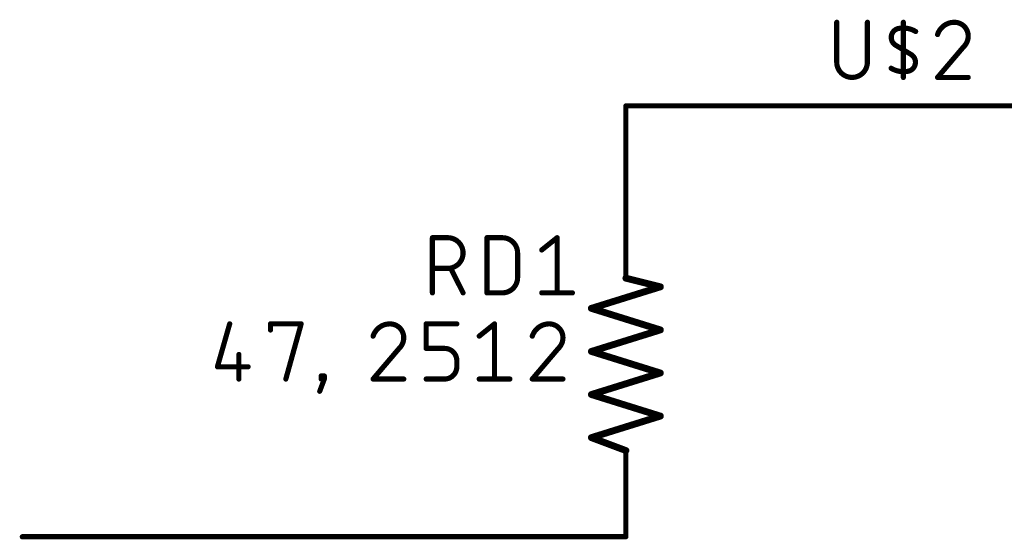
# Model space of a CAD drawing. Extents: x -75 to 101, y 0 to 115.
# Drawn here: x -45.8 to -16.76, y 7.54 to 22.86 of the extents above; entities that cross this region are included whole.
import ezdxf

# ---------------------------------------------------------------- set-up
doc = ezdxf.new("R2010")
doc.units = 0
for name, color, linetype in [('91', 122, 'CONTINUOUS'), ('94', 12, 'CONTINUOUS'), ('95', 251, 'CONTINUOUS'), ('96', 251, 'CONTINUOUS')]:
    doc.layers.add(name, color=color, linetype=linetype)

msp = doc.modelspace()

# ---------------------------------------------------------------- linework, layer by layer
at = {"layer": '91', "const_width": 0.1524}
for points in [[(-27.94, 17.78), (-27.94, 20.32)], [(-27.94, 20.32), (-17.78, 20.32)], [(-27.94, 7.62), (-45.72, 7.62)]]:
    msp.add_lwpolyline(points, dxfattribs=at)
at = {"layer": '91', "const_width": 0.0762}
for points in [[(-27.9019, 20.32, 1), (-27.9781, 20.32)], [(-27.94, 20.3581, 1), (-27.94, 20.2819)], [(-17.78, 20.2819, 1), (-17.78, 20.3581)], [(-27.9781, 17.78, 1), (-27.9019, 17.78)], [(-45.72, 7.6581, 1), (-45.72, 7.5819)], [(-27.94, 7.5819, 1), (-27.94, 7.6581)]]:
    msp.add_lwpolyline(points, format="xyb", dxfattribs=at)
at = {"layer": '94'}
for points, const_width in [([(-17.78, 20.32), (-15.24, 20.32)], 0.1524), ([(-27.94, 17.78), (-27.94, 15.24)], 0.1524), ([(-26.924, 14.986), (-27.94, 15.24)], 0.2032), ([(-28.956, 14.351), (-26.924, 14.986)], 0.2032), ([(-26.924, 13.716), (-28.956, 14.351)], 0.2032), ([(-28.956, 13.081), (-26.924, 13.716)], 0.2032), ([(-26.924, 12.446), (-28.956, 13.081)], 0.2032), ([(-28.956, 11.811), (-26.924, 12.446)], 0.2032), ([(-26.924, 11.176), (-28.956, 11.811)], 0.2032), ([(-28.956, 10.541), (-26.924, 11.176)], 0.2032), ([(-27.94, 10.16), (-28.956, 10.541)], 0.2032), ([(-27.94, 7.62), (-27.94, 10.16)], 0.1524)]:
    msp.add_lwpolyline(points, dxfattribs=dict(at, const_width=const_width))
for points, const_width in [([(-17.78, 20.3581, 1), (-17.78, 20.2819)], 0.0762), ([(-27.9019, 17.78, 1), (-27.9781, 17.78)], 0.0762), ([(-27.9277, 15.2893, 1), (-27.9523, 15.1907)], 0.1016), ([(-27.9781, 15.24, 1), (-27.9019, 15.24)], 0.0762), ([(-26.9088, 14.9375, 1), (-26.9392, 15.0345)], 0.1016), ([(-26.9363, 14.9367, 1), (-26.9117, 15.0353)], 0.1016), ([(-28.9408, 14.3995, 1), (-28.9712, 14.3025)], 0.1016), ([(-28.9712, 14.3995, 1), (-28.9408, 14.3025)], 0.1016), ([(-26.9088, 13.6675, 1), (-26.9392, 13.7645)], 0.1016), ([(-26.9392, 13.6675, 1), (-26.9088, 13.7645)], 0.1016), ([(-28.9408, 13.1295, 1), (-28.9712, 13.0325)], 0.1016), ([(-28.9712, 13.1295, 1), (-28.9408, 13.0325)], 0.1016), ([(-26.9088, 12.3975, 1), (-26.9392, 12.4945)], 0.1016), ([(-26.9392, 12.3975, 1), (-26.9088, 12.4945)], 0.1016), ([(-28.9408, 11.8595, 1), (-28.9712, 11.7625)], 0.1016), ([(-28.9712, 11.8595, 1), (-28.9408, 11.7625)], 0.1016), ([(-26.9088, 11.1275, 1), (-26.9392, 11.2245)], 0.1016), ([(-26.9392, 11.1275, 1), (-26.9088, 11.2245)], 0.1016), ([(-28.9382, 10.5886, 1), (-28.9738, 10.4934)], 0.1016), ([(-28.9712, 10.5895, 1), (-28.9408, 10.4925)], 0.1016), ([(-27.9019, 10.16, 1), (-27.9781, 10.16)], 0.0762), ([(-27.9578, 10.1124, 1), (-27.9222, 10.2076)], 0.1016), ([(-27.9781, 7.62, 1), (-27.9019, 7.62)], 0.0762)]:
    msp.add_lwpolyline(points, format="xyb", dxfattribs=dict(at, const_width=const_width))
at = {"layer": '95', "const_width": 0.1524}
for points in [[(-21.7292, 22.7838), (-21.7292, 21.6098)], [(-20.8261, 21.6098), (-20.8261, 22.7838)], [(-19.7667, 21.1582), (-19.7667, 22.7838)], [(-19.7667, 21.971), (-19.9924, 22.1065)], [(-17.9917, 22.0613), (-18.7593, 21.1582)], [(-19.7667, 21.971), (-19.5409, 21.8355)], [(-18.7593, 21.1582), (-17.8562, 21.1582)], [(-33.6392, 14.8082), (-33.6392, 16.4338)], [(-33.6392, 16.4338), (-33.1877, 16.4338)], [(-32.0331, 14.8082), (-32.0331, 16.4338)], [(-32.0331, 16.4338), (-31.5816, 16.4338)], [(-30.4179, 16.0726), (-29.9664, 16.4338)], [(-29.9664, 16.4338), (-29.9664, 14.8082)], [(-31.13, 15.9822), (-31.13, 15.2598)], [(-33.1877, 15.5307), (-33.6392, 15.5307)], [(-32.7361, 14.8082), (-33.0973, 15.5307)], [(-31.5816, 14.8082), (-32.0331, 14.8082)], [(-30.4179, 14.8082), (-29.5148, 14.8082)]]:
    msp.add_lwpolyline(points, dxfattribs=at)
at = {"layer": '95'}
for points, const_width in [([(-21.6911, 22.7838, 1), (-21.7673, 22.7838)], 0.0762), ([(-20.788, 22.7838, 1), (-20.8642, 22.7838)], 0.0762), ([(-19.9021, 22.6032, 0.6917), (-19.9924, 22.1065)], 0.1524), ([(-19.909, 22.6407, 1), (-19.8953, 22.5657)], 0.0762), ([(-19.4054, 22.5129, 0.1823), (-19.9021, 22.6032)], 0.1524), ([(-19.8953, 22.5657, 1), (-19.909, 22.6407)], 0.0762), ([(-19.7286, 22.7838, 1), (-19.8048, 22.7838)], 0.0762), ([(-18.2626, 22.7838, 0.3252), (-18.7593, 22.4226)], 0.1524), ([(-17.8562, 22.3774, 0.4142), (-18.2626, 22.7838)], 0.1524), ([(-18.2626, 22.8219, 1), (-18.2626, 22.7457)], 0.0762), ([(-18.2626, 22.7457, 1), (-18.2626, 22.8219)], 0.0762), ([(-19.425, 22.4802, 1), (-19.3858, 22.5455)], 0.0762), ([(-18.7956, 22.4343, 1), (-18.7231, 22.4108)], 0.0762), ([(-17.9917, 22.0613, 0.2053), (-17.8562, 22.3774)], 0.1524), ([(-17.8181, 22.3774, 1), (-17.8943, 22.3774)], 0.0762), ([(-17.8943, 22.3774, 1), (-17.8181, 22.3774)], 0.0762), ([(-19.9728, 22.1391, 1), (-20.012, 22.0738)], 0.0762), ([(-20.012, 22.0738, 1), (-19.9728, 22.1391)], 0.0762), ([(-18.0179, 22.0889, 1), (-17.9654, 22.0337)], 0.0762), ([(-17.9626, 22.0366, 1), (-18.0207, 22.086)], 0.0762), ([(-19.7471, 22.0037, 1), (-19.7863, 21.9383)], 0.0762), ([(-19.7863, 21.9383, 1), (-19.7471, 22.0037)], 0.0762), ([(-19.6312, 21.3388, 0.6917), (-19.5409, 21.8355)], 0.1524), ([(-19.5213, 21.8682, 1), (-19.5605, 21.8029)], 0.0762), ([(-19.5605, 21.8029, 1), (-19.5213, 21.8682)], 0.0762), ([(-21.7292, 21.6098, 1), (-20.8261, 21.6098)], 0.1524), ([(-21.6911, 21.6098, 1), (-21.7673, 21.6098)], 0.0762), ([(-21.7673, 21.6098, 1), (-21.6911, 21.6098)], 0.0762), ([(-20.788, 21.6098, 1), (-20.8642, 21.6098)], 0.0762), ([(-20.8642, 21.6098, 1), (-20.788, 21.6098)], 0.0762), ([(-20.1279, 21.4291, 0.1823), (-19.6312, 21.3388)], 0.1524), ([(-20.1083, 21.4618, 1), (-20.1475, 21.3965)], 0.0762), ([(-19.8048, 21.1582, 1), (-19.7286, 21.1582)], 0.0762), ([(-19.6381, 21.3763, 1), (-19.6244, 21.3013)], 0.0762), ([(-19.6244, 21.3013, 1), (-19.6381, 21.3763)], 0.0762), ([(-18.7593, 21.1963, 1), (-18.7593, 21.1201)], 0.0762), ([(-18.7883, 21.1829, 1), (-18.7303, 21.1335)], 0.0762), ([(-17.8562, 21.1201, 1), (-17.8562, 21.1963)], 0.0762), ([(-33.6011, 16.4338, 1), (-33.6773, 16.4338)], 0.0762), ([(-33.6392, 16.4719, 1), (-33.6392, 16.3957)], 0.0762), ([(-33.1877, 15.5307, 1), (-33.1877, 16.4338)], 0.1524), ([(-33.1877, 16.4719, 1), (-33.1877, 16.3957)], 0.0762), ([(-33.1877, 16.3957, 1), (-33.1877, 16.4719)], 0.0762), ([(-31.995, 16.4338, 1), (-32.0712, 16.4338)], 0.0762), ([(-32.0331, 16.4719, 1), (-32.0331, 16.3957)], 0.0762), ([(-31.13, 15.9822, 0.4142), (-31.5816, 16.4338)], 0.1524), ([(-31.5816, 16.4719, 1), (-31.5816, 16.3957)], 0.0762), ([(-31.5816, 16.3957, 1), (-31.5816, 16.4719)], 0.0762), ([(-29.9283, 16.4338, 1), (-30.0045, 16.4338)], 0.0762), ([(-29.9426, 16.404, 1), (-29.9902, 16.4636)], 0.0762), ([(-31.0919, 15.9822, 1), (-31.1681, 15.9822)], 0.0762), ([(-31.1681, 15.9822, 1), (-31.0919, 15.9822)], 0.0762), ([(-30.4417, 16.1023, 1), (-30.3941, 16.0428)], 0.0762), ([(-33.6392, 15.5688, 1), (-33.6392, 15.4926)], 0.0762), ([(-33.1877, 15.5688, 1), (-33.1877, 15.4926)], 0.0762), ([(-33.1877, 15.4926, 1), (-33.1877, 15.5688)], 0.0762), ([(-33.0633, 15.5477, 1), (-33.1314, 15.5136)], 0.0762), ([(-31.5816, 14.8082, 0.4142), (-31.13, 15.2598)], 0.1524), ([(-31.0919, 15.2598, 1), (-31.1681, 15.2598)], 0.0762), ([(-31.1681, 15.2598, 1), (-31.0919, 15.2598)], 0.0762), ([(-33.6773, 14.8082, 1), (-33.6011, 14.8082)], 0.0762), ([(-32.7702, 14.7912, 1), (-32.702, 14.8252)], 0.0762), ([(-32.0331, 14.8463, 1), (-32.0331, 14.7701)], 0.0762), ([(-32.0712, 14.8082, 1), (-31.995, 14.8082)], 0.0762), ([(-31.5816, 14.8463, 1), (-31.5816, 14.7701)], 0.0762), ([(-31.5816, 14.7701, 1), (-31.5816, 14.8463)], 0.0762), ([(-30.4179, 14.8463, 1), (-30.4179, 14.7701)], 0.0762), ([(-30.0045, 14.8082, 1), (-29.9283, 14.8082)], 0.0762), ([(-29.5148, 14.7701, 1), (-29.5148, 14.8463)], 0.0762)]:
    msp.add_lwpolyline(points, format="xyb", dxfattribs=dict(at, const_width=const_width))
at = {"layer": '96', "const_width": 0.1524}
for points in [[(-39.6106, 13.8938), (-39.9718, 12.6294)], [(-38.4087, 13.7132), (-38.4087, 13.8938)], [(-38.4087, 13.8938), (-37.5056, 13.8938)], [(-37.5056, 13.8938), (-37.9572, 12.2682)], [(-33.8236, 13.1713), (-33.8236, 13.8938)], [(-33.8236, 13.8938), (-32.9204, 13.8938)], [(-32.2604, 13.5326), (-31.8089, 13.8938)], [(-31.8089, 13.8938), (-31.8089, 12.2682)], [(-39.3397, 12.9907), (-39.3397, 12.2682)], [(-34.619, 13.1713), (-35.3867, 12.2682)], [(-33.2817, 13.1713), (-33.8236, 13.1713)], [(-29.9297, 13.1713), (-30.6973, 12.2682)], [(-32.9204, 12.6294), (-32.9204, 12.8101)], [(-39.9718, 12.6294), (-39.0687, 12.6294)], [(-36.8232, 12.2682), (-36.9586, 11.907)], [(-36.9135, 12.2682), (-36.9135, 12.3585)], [(-36.9135, 12.3585), (-36.8232, 12.3585)], [(-36.8232, 12.2682), (-36.9135, 12.2682)], [(-36.8232, 12.3585), (-36.8232, 12.2682)], [(-35.3867, 12.2682), (-34.4836, 12.2682)], [(-33.8236, 12.2682), (-33.2817, 12.2682)], [(-32.2604, 12.2682), (-31.3573, 12.2682)], [(-30.6973, 12.2682), (-29.7942, 12.2682)]]:
    msp.add_lwpolyline(points, dxfattribs=at)
at = {"layer": '96'}
for points, const_width in [([(-39.574, 13.8833, 1), (-39.6472, 13.9043)], 0.0762), ([(-38.3706, 13.8938, 1), (-38.4468, 13.8938)], 0.0762), ([(-38.4087, 13.9319, 1), (-38.4087, 13.8557)], 0.0762), ([(-37.4689, 13.8836, 1), (-37.5423, 13.904)], 0.0762), ([(-37.5056, 13.8557, 1), (-37.5056, 13.9319)], 0.0762), ([(-34.89, 13.8938, 0.3252), (-35.3867, 13.5326)], 0.1524), ([(-34.4836, 13.4874, 0.4142), (-34.89, 13.8938)], 0.1524), ([(-34.89, 13.9319, 1), (-34.89, 13.8557)], 0.0762), ([(-34.89, 13.8557, 1), (-34.89, 13.9319)], 0.0762), ([(-33.7855, 13.8938, 1), (-33.8617, 13.8938)], 0.0762), ([(-33.8236, 13.9319, 1), (-33.8236, 13.8557)], 0.0762), ([(-32.9204, 13.8557, 1), (-32.9204, 13.9319)], 0.0762), ([(-31.7708, 13.8938, 1), (-31.847, 13.8938)], 0.0762), ([(-31.7851, 13.864, 1), (-31.8327, 13.9236)], 0.0762), ([(-30.2006, 13.8938, 0.3252), (-30.6973, 13.5326)], 0.1524), ([(-29.7942, 13.4874, 0.4142), (-30.2006, 13.8938)], 0.1524), ([(-30.2006, 13.9319, 1), (-30.2006, 13.8557)], 0.0762), ([(-30.2006, 13.8557, 1), (-30.2006, 13.9319)], 0.0762), ([(-38.4468, 13.7132, 1), (-38.3706, 13.7132)], 0.0762), ([(-35.4229, 13.5443, 1), (-35.3504, 13.5208)], 0.0762), ([(-34.619, 13.1713, 0.2053), (-34.4836, 13.4874)], 0.1524), ([(-34.4455, 13.4874, 1), (-34.5217, 13.4874)], 0.0762), ([(-34.5217, 13.4874, 1), (-34.4455, 13.4874)], 0.0762), ([(-32.2842, 13.5623, 1), (-32.2366, 13.5028)], 0.0762), ([(-30.7336, 13.5443, 1), (-30.6611, 13.5208)], 0.0762), ([(-29.9297, 13.1713, 0.2053), (-29.7942, 13.4874)], 0.1524), ([(-29.7561, 13.4874, 1), (-29.8323, 13.4874)], 0.0762), ([(-29.8323, 13.4874, 1), (-29.7561, 13.4874)], 0.0762), ([(-39.3016, 12.9907, 1), (-39.3778, 12.9907)], 0.0762), ([(-34.6453, 13.1989, 1), (-34.5928, 13.1437)], 0.0762), ([(-34.59, 13.1466, 1), (-34.6481, 13.196)], 0.0762), ([(-33.8236, 13.2094, 1), (-33.8236, 13.1332)], 0.0762), ([(-33.8617, 13.1713, 1), (-33.7855, 13.1713)], 0.0762), ([(-32.9204, 12.8101, 0.4142), (-33.2817, 13.1713)], 0.1524), ([(-33.2817, 13.2094, 1), (-33.2817, 13.1332)], 0.0762), ([(-33.2817, 13.1332, 1), (-33.2817, 13.2094)], 0.0762), ([(-29.9559, 13.1989, 1), (-29.9034, 13.1437)], 0.0762), ([(-29.9006, 13.1466, 1), (-29.9587, 13.196)], 0.0762), ([(-32.8823, 12.8101, 1), (-32.9585, 12.8101)], 0.0762), ([(-32.9585, 12.8101, 1), (-32.8823, 12.8101)], 0.0762), ([(-40.0085, 12.6399, 1), (-39.9352, 12.619)], 0.0762), ([(-39.9718, 12.6675, 1), (-39.9718, 12.5913)], 0.0762), ([(-39.0687, 12.5913, 1), (-39.0687, 12.6675)], 0.0762), ([(-33.2817, 12.2682, 0.4142), (-32.9204, 12.6294)], 0.1524), ([(-32.8823, 12.6294, 1), (-32.9585, 12.6294)], 0.0762), ([(-32.9585, 12.6294, 1), (-32.8823, 12.6294)], 0.0762), ([(-39.3778, 12.2682, 1), (-39.3016, 12.2682)], 0.0762), ([(-37.9939, 12.2784, 1), (-37.9204, 12.258)], 0.0762), ([(-36.8754, 12.3585, 1), (-36.9516, 12.3585)], 0.0762), ([(-36.9135, 12.3966, 1), (-36.9135, 12.3204)], 0.0762), ([(-36.9135, 12.3063, 1), (-36.9135, 12.2301)], 0.0762), ([(-36.9516, 12.2682, 1), (-36.8754, 12.2682)], 0.0762), ([(-36.7851, 12.3585, 1), (-36.8613, 12.3585)], 0.0762), ([(-36.8613, 12.2682, 1), (-36.7851, 12.2682)], 0.0762), ([(-36.7875, 12.2548, 1), (-36.8588, 12.2816)], 0.0762), ([(-36.8232, 12.3204, 1), (-36.8232, 12.3966)], 0.0762), ([(-36.8232, 12.2301, 1), (-36.8232, 12.3063)], 0.0762), ([(-35.3867, 12.3063, 1), (-35.3867, 12.2301)], 0.0762), ([(-35.4157, 12.2929, 1), (-35.3576, 12.2435)], 0.0762), ([(-34.4836, 12.2301, 1), (-34.4836, 12.3063)], 0.0762), ([(-33.8236, 12.3063, 1), (-33.8236, 12.2301)], 0.0762), ([(-33.2817, 12.3063, 1), (-33.2817, 12.2301)], 0.0762), ([(-33.2817, 12.2301, 1), (-33.2817, 12.3063)], 0.0762), ([(-32.2604, 12.3063, 1), (-32.2604, 12.2301)], 0.0762), ([(-31.847, 12.2682, 1), (-31.7708, 12.2682)], 0.0762), ([(-31.3573, 12.2301, 1), (-31.3573, 12.3063)], 0.0762), ([(-30.6973, 12.3063, 1), (-30.6973, 12.2301)], 0.0762), ([(-30.7263, 12.2929, 1), (-30.6683, 12.2435)], 0.0762), ([(-29.7942, 12.2301, 1), (-29.7942, 12.3063)], 0.0762), ([(-36.9943, 11.9203, 1), (-36.9229, 11.8936)], 0.0762)]:
    msp.add_lwpolyline(points, format="xyb", dxfattribs=dict(at, const_width=const_width))

doc.saveas('drawing.dxf')
